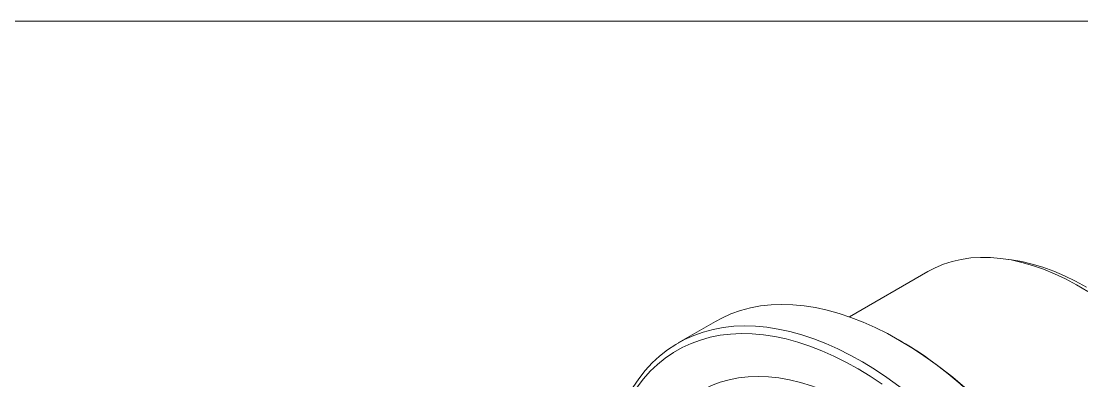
# Model space of a CAD drawing. Header units: inches. Extents: x 0.1 to 10.9, y 0 to 8.5.
# Drawn here: x 8.224 to 10.036, y 7.835 to 8.451 of the extents above; entities that cross this region are included whole.
import ezdxf

# ---------------------------------------------------------------- set-up
doc = ezdxf.new("R2010")
doc.units = ezdxf.units.IN
doc.header["$MEASUREMENT"] = 0

msp = doc.modelspace()

# ---------------------------------------------------------------- linework, layer by layer
at = {"color": 7, "linetype": 'Continuous', "lineweight": 0}
for p, q in [((0.0622, 8.4506), (10.9445, 8.4506)), ((9.9165, 8.0422), (9.9018, 8.0442)), ((9.7736, 8.0223), (9.6393, 7.9448)), ((9.4103, 7.9367), (9.3467, 7.9)), ((9.73, 7.9017), (9.7229, 7.9057))]:
    msp.add_line(p, q, dxfattribs=at)
at = {"color": 7, "linetype": 'Continuous', "lineweight": 0, "flags": 128}
for points in [[(10.0465, 7.9881), (10.0276, 7.9994), (10.0086, 8.0095), (9.9896, 8.0184), (9.9708, 8.0261), (9.9522, 8.0327), (9.9338, 8.0379), (9.9156, 8.042), (9.8978, 8.0447), (9.8803, 8.0462), (9.8632, 8.0465), (9.8466, 8.0454), (9.8305, 8.0431), (9.8149, 8.0395), (9.7999, 8.0347), (9.7856, 8.0286), (9.7736, 8.0223)], [(9.9165, 8.0422), (9.9337, 8.0393), (9.9517, 8.0351), (9.9699, 8.0296), (9.9884, 8.0229), (10.007, 8.015), (10.0258, 8.0058), (10.0445, 7.9956)], [(9.4103, 7.9367), (9.4213, 7.9426), (9.4369, 7.9497), (9.4531, 7.9554), (9.47, 7.96), (9.4874, 7.9633), (9.5053, 7.9653), (9.5237, 7.966), (9.5426, 7.9655), (9.5618, 7.9637), (9.5814, 7.9606), (9.6014, 7.9563), (9.6216, 7.9507), (9.642, 7.9438), (9.6626, 7.9358), (9.6833, 7.9265), (9.7042, 7.9161), (9.725, 7.9045), (9.7459, 7.8918), (9.7667, 7.8779)], [(9.2691, 7.8238), (9.2793, 7.8388), (9.2904, 7.8529), (9.3023, 7.8658), (9.315, 7.8776), (9.3285, 7.8882), (9.3427, 7.8976), (9.3577, 7.9059), (9.3733, 7.9129), (9.3895, 7.9187), (9.4063, 7.9232), (9.4237, 7.9265), (9.4416, 7.9285), (9.4601, 7.9293), (9.4789, 7.9287), (9.4982, 7.9269), (9.5178, 7.9238), (9.5377, 7.9195), (9.5579, 7.9139), (9.5783, 7.9071), (9.599, 7.8991), (9.6197, 7.8898), (9.6405, 7.8794), (9.6614, 7.8678), (9.6823, 7.855), (9.7031, 7.8412)], [(9.2764, 7.8245), (9.2873, 7.8386), (9.299, 7.8515), (9.3114, 7.8634), (9.3247, 7.8741), (9.3387, 7.8837), (9.3534, 7.892), (9.3687, 7.8991), (9.3848, 7.905), (9.4014, 7.9097), (9.4186, 7.9131), (9.4363, 7.9152), (9.4545, 7.916), (9.4732, 7.9156), (9.4922, 7.9139), (9.5116, 7.911), (9.5314, 7.9068), (9.5514, 7.9013), (9.5717, 7.8946), (9.5921, 7.8866), (9.6126, 7.8775), (9.6333, 7.8672), (9.654, 7.8557), (9.6747, 7.8431), (9.6953, 7.8294)], [(9.7667, 7.8779), (9.7874, 7.863), (9.808, 7.847), (9.8284, 7.8301), (9.8485, 7.8121), (9.8684, 7.7932), (9.888, 7.7735), (9.9071, 7.7529), (9.9259, 7.7315), (9.9442, 7.7093), (9.962, 7.6865), (9.9793, 7.663), (9.996, 7.6389), (10.0121, 7.6142), (10.0276, 7.5891), (10.0423, 7.5635)], [(9.3259, 7.7638), (9.329, 7.7681), (9.3395, 7.7808), (9.3507, 7.7924), (9.3628, 7.8029), (9.3756, 7.8122), (9.3891, 7.8203), (9.4034, 7.8272), (9.4182, 7.8328), (9.4337, 7.8372), (9.4498, 7.8404), (9.4663, 7.8423), (9.4834, 7.8429), (9.5009, 7.8422), (9.5188, 7.8403), (9.537, 7.837), (9.5556, 7.8326), (9.5744, 7.8269), (9.5934, 7.8199), (9.6125, 7.8118), (9.6318, 7.8024), (9.6511, 7.7919), (9.6704, 7.7802), (9.6897, 7.7675)], [(9.7031, 7.8412), (9.7238, 7.8263), (9.7444, 7.8103), (9.7648, 7.7933), (9.7849, 7.7754), (9.8048, 7.7565), (9.8243, 7.7367), (9.8435, 7.7161), (9.8623, 7.6947), (9.8806, 7.6726), (9.8984, 7.6497), (9.9157, 7.6262), (9.9324, 7.6021), (9.9485, 7.5775), (9.9639, 7.5524), (9.9787, 7.5268), (9.9928, 7.5009), (10.0061, 7.4746), (10.0186, 7.4481), (10.0304, 7.4214), (10.0413, 7.3945)]]:
    msp.add_lwpolyline(points, dxfattribs=at)
at = {"color": 7, "linetype": 'Continuous', "lineweight": 0}
for centre, radius, start, end in [((9.4211, 7.3676), 0.6169, 55.2154, 59.9623), ((9.211, 7.1024), 0.9548, 2.7669, 53.939)]:
    msp.add_arc(centre, radius, start, end, dxfattribs=at)

doc.saveas('drawing.dxf')
